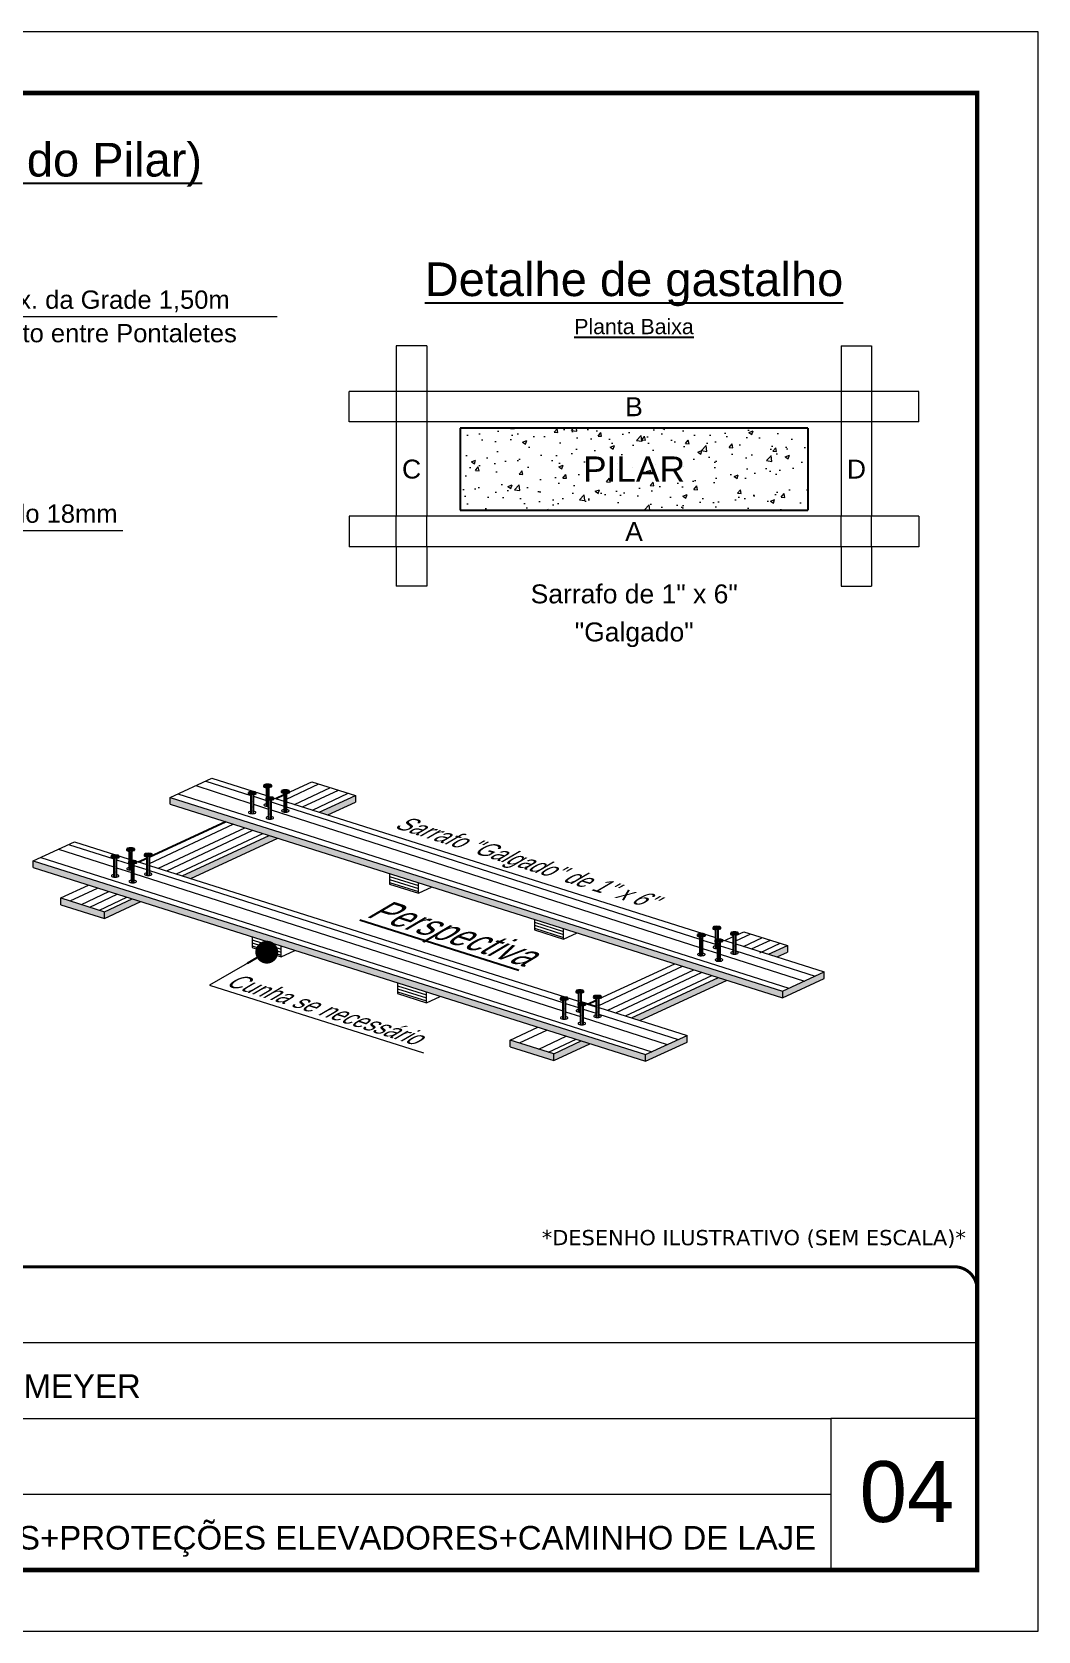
# Model space of a CAD drawing. Extents: x 2451 to 8691, y 515 to 3859.
# Drawn here: x 8031 to 8691, y 2809 to 3859 of the extents above; entities that cross this region are included whole.
import ezdxf
from ezdxf.enums import TextEntityAlignment as Align

# ---------------------------------------------------------------- set-up
doc = ezdxf.new("R2010")
doc.units = 0
doc.linetypes.add('CONTINUO', pattern=[0])
doc.linetypes.add('DASHED', pattern=[0.75, 0.5, -0.25])
for name, color, linetype, lineweight in [('CARIMBO', 255, 'Continuous', 9), ('CONCRETO', 251, 'Continuous', 25), ('Folhas', 255, 'Continuous', 9), ('Hachura', 251, 'Continuous', 9), ('Madeira', 126, 'Continuous', 18), ('SARRAFO DE PRESSAO', 251, 'DASHED', 9)]:
    doc.layers.add(name, color=color, linetype=linetype, lineweight=lineweight)
doc.layers.add('Demarcação 2', color=7, linetype='Continuous', lineweight=9, true_color=0xe0e0e0)
doc.styles.add('ARIAL', font='arial.ttf')
doc.styles.get("Standard").update_dxf_attribs({"font": 'arial.ttf'})
doc.styles.add('stylellllll', font='verdana.ttf', dxfattribs={"height": 2})
doc.dimstyles.new('3x', dxfattribs={"dimtxt": 10, "dimasz": 5, "dimexe": 7, "dimexo": 5, "dimgap": 4, "dimtad": 1, "dimdec": 4, "dimlfac": 0.333333, "dimdsep": 46, "dimtxsty": 'Standard', "dimblk": 'DOT', "dimcen": 0.09, "dimclrd": 1, "dimclre": 1, "dimclrt": 2, "dimadec": 0, "dimazin": 2, "dimtfac": 1, "dimtdec": 4, "dimtmove": 0, "dimatfit": 3, "dimldrblk": 'DOT', "dimfxl": 1, "dimtolj": 1, "dimtzin": 0, "dimlwd": 9, "dimlwe": 9, "dimarcsym": 0})

# ---------------------------------------------------------------- blocks, each defined once
blk = doc.blocks.new('_Dot')
at = {"color": 0, "linetype": 'ByBlock', "lineweight": -2}
blk.add_line((-0.5, 0), (-1, 0), dxfattribs=at)
at = {"color": 0, "linetype": 'ByBlock', "const_width": 0.5}
blk.add_lwpolyline([(-0.25, 0, 1), (0.25, 0, 1)], format="xyb", close=True, dxfattribs=at)
blk = doc.blocks.new('9999999999')
at = {"color": 30, "linetype": 'CONTINUO'}
for p, q in [((98564.6, 34379.6), (99584, 34379.6)), ((98564.6, 34329.8), (99488, 34329.8)), ((99584, 34329.8), (99488, 34329.8)), ((99488, 34329.8), (99488, 34230.2)), ((98564.6, 34280), (99488, 34280))]:
    blk.add_line(p, q, dxfattribs=at)
at = {"color": 30, "linetype": 'CONTINUO', "const_width": 2}
blk.add_lwpolyline([(99584, 34230.2), (99584, 34414.4, 0.414214), (99569, 34429.4), (98229, 34429.4, 0.414214), (98214, 34414.4), (98214, 34245.2, 0.414214), (98229, 34230.2), (99584, 34230.2)], format="xyb", dxfattribs=at)
at = {"layer": 'Folhas'}
blk.add_lwpolyline([(98139, 34190.2), (99624, 34190.2), (99624, 35240.2), (98139, 35240.2)], close=True, dxfattribs=at)
at = {"layer": 'Folhas', "color": 30, "const_width": 3}
blk.add_lwpolyline([(98214, 34230.2), (99584, 34230.2), (99584, 35200.2), (98214, 35200.2)], close=True, dxfattribs=at)
at = {"color": 7, "linetype": 'Continuous', "ltscale": 5, "style": 'ARIAL'}
for s, p in [('VALDIR NIEMEYER', (98837.7, 34343.3)), ('CAPACETES+PROTEÇÕES ELEVADORES+CAMINHO DE LAJE', (98837.7, 34243.7))]:
    blk.add_text(s, height=15.483, dxfattribs=at).set_placement(p)

msp = doc.modelspace()

# ---------------------------------------------------------------- hatches: boundary and pattern name
at = {"layer": 'Demarcação 2'}
h = msp.add_hatch(color=256, dxfattribs=at)
h.paths.add_polyline_path([(8049.91, 3290.68), (8049.91, 3286.28), (8078.51, 3277.23), (8078.51, 3281.63)])
h.paths.add_polyline_path([(8102.3, 3288.26), (8096.66, 3290.04), (8078.51, 3281.63), (8078.51, 3277.23)])
h.paths.add_polyline_path([(8192.31, 3329.96), (8186.66, 3331.75), (8129.52, 3305.27), (8135.16, 3303.48)])
h.paths.add_polyline_path([(8243.32, 3358), (8219.53, 3346.98), (8225.17, 3345.19), (8243.32, 3353.6)])
h = msp.add_hatch(color=256, dxfattribs=at)
h.paths.add_polyline_path([(8121.67, 3356.7), (8121.67, 3352.3), (8523.78, 3225.14), (8523.78, 3229.54)])
h.paths.add_polyline_path([(8551, 3237.75), (8551, 3242.15), (8523.78, 3229.54), (8523.78, 3225.14)])
h = msp.add_hatch(color=256, dxfattribs=at)
h.paths.add_polyline_path([(8031.67, 3314.99), (8031.67, 3310.59), (8433.78, 3183.43), (8433.78, 3187.83)])
h.paths.add_polyline_path([(8461, 3196.05), (8461, 3200.45), (8433.78, 3187.83), (8433.78, 3183.43)])
h = msp.add_hatch(color=256, dxfattribs=at)
h.paths.add_polyline_path([(8487.23, 3236.7), (8481.59, 3238.48), (8424.44, 3212.01), (8430.09, 3210.22)])
h.paths.add_polyline_path([(8526.95, 3259.51), (8514.45, 3253.71), (8520.09, 3251.93), (8526.95, 3255.11)])
h.paths.add_polyline_path([(8397.22, 3194.99), (8391.58, 3196.78), (8373.43, 3188.37), (8373.43, 3183.97)])
h.paths.add_polyline_path([(8344.83, 3197.41), (8344.83, 3193.01), (8373.43, 3183.97), (8373.43, 3188.37)])
at = {"layer": 'Hachura'}
h = msp.add_hatch(dxfattribs=at)
h.set_pattern_fill('AR-CONC', color=256, scale=4, style=0)
h.set_pattern_definition([(50, (8596.365, 7898.955), (28.69041, -2.51009), [3, -33]), (355, (8596.365, 7898.955), (-5.55005, 30.08769), [2.4, -26.4]), (100.4514, (8598.756, 7898.746), (23.14038, 27.57758), [2.5496, -28.04568]), (46.1842, (8596.365, 7906.955), (42.68964, -6.62076), [4.5, -49.5]), (96.6356, (8599.922, 7906.403), (37.3865, 38.9647), [3.8244, -42.0685]), (351.1842, (8596.365, 7906.955), (37.3865, 38.96474), [3.6, -39.6]), (21, (8600.365, 7904.955), (23.87628, -16.10476), [3, -33]), (326, (8600.365, 7904.955), (9.73261, 29.006), [2.4, -26.4]), (71.4514, (8602.355, 7903.613), (33.6089, 12.90122), [2.5496, -28.04568]), (37.5, (8596.365, 7898.955), (0.486394, 13.315754), [0, -26.08, 0, -26.8, 0, -26.5]), (7.5, (8596.365, 7898.955), (10.52278, 15.77647), [0, -15.28, 0, -25.48, 0, -10.1]), (327.5, (8587.445, 7898.955), (21.352897, -0.902195), [0, -10, 0, -31.2, 0, -41.4]), (317.5, (8583.445, 7898.955), (23.32745, 4.0042), [0, -13, 0, -20.72, 0, -29.4])])
h.paths.add_polyline_path([(8312.11, 3599.26), (8312.11, 3545.35), (8540.21, 3545.35), (8540.21, 3599.26)])
h.paths.add_polyline_path([(8388.53, 3559.86), (8463.8, 3559.86), (8463.8, 3584.74), (8388.53, 3584.74)], flags=24)
h = msp.add_hatch(dxfattribs=at)
h.set_pattern_fill('ANSI31', color=256, scale=15, angle=117.5, style=0)
h.set_pattern_definition([(162.5, (1620.3213, 10254.1314), (-0.56382337, -1.7882193), [])])
h.paths.add_polyline_path([(8284.59, 3300.78), (8265.52, 3306.81), (8265.52, 3299.81), (8284.59, 3293.78)])
h = msp.add_hatch(dxfattribs=at)
h.set_pattern_fill('ANSI31', color=256, scale=15, angle=117.5, style=0)
h.set_pattern_definition([(162.5, (1715.6675, 10223.9803), (-0.56382337, -1.7882193), [])])
h.paths.add_polyline_path([(8379.94, 3270.63), (8360.87, 3276.66), (8360.87, 3269.66), (8379.94, 3263.63)])
h = msp.add_hatch(dxfattribs=at)
h.set_pattern_fill('ANSI31', color=256, scale=15, angle=117.5, style=0)
h.set_pattern_definition([(162.5, (1530.3147, 10212.4246), (-0.56382337, -1.7882193), [])])
h.paths.add_polyline_path([(8194.58, 3252.07), (8194.58, 3259.07), (8175.51, 3265.1), (8175.51, 3258.1)])
h = msp.add_hatch(dxfattribs=at)
h.set_pattern_fill('ANSI31', color=256, scale=15, angle=117.5, style=0)
h.set_pattern_definition([(162.5, (1625.661, 10182.2734), (-0.56382337, -1.7882193), [])])
h.paths.add_polyline_path([(8289.93, 3228.92), (8270.86, 3234.95), (8270.86, 3227.95), (8289.93, 3221.92)])

# ---------------------------------------------------------------- linework, layer by layer
for p, q in [((8173.2, 3360.01), (8176.55, 3359.11)), ((8173.72, 3360.22), (8177.28, 3359.27)), ((8174.61, 3360.38), (8177.78, 3359.53)), ((8183.17, 3364.46), (8183.17, 3363.89)), ((8183.2, 3364.46), (8185.79, 3363.77)), ((8183.29, 3363.77), (8184.78, 3363.23)), ((8183.41, 3364.74), (8186.76, 3363.84)), ((8183.93, 3364.96), (8187.49, 3364)), ((8184.78, 3363.23), (8184.78, 3356.34)), ((8184.82, 3365.11), (8188, 3364.26)), ((8185.02, 3356.47), (8185.02, 3362.68)), ((8187.98, 3363.77), (8186.49, 3363.23)), ((8186.49, 3356.74), (8186.49, 3363.23)), ((8188.1, 3363.89), (8188.1, 3364.46)), ((8194.76, 3360.8), (8194.76, 3360.23)), ((8194.79, 3360.8), (8197.37, 3360.11)), ((8194.87, 3360.11), (8196.36, 3359.57)), ((8195, 3361.08), (8198.35, 3360.18)), ((8195.52, 3361.29), (8199.07, 3360.34)), ((8196.4, 3361.45), (8199.58, 3360.6)), ((8198.07, 3359.33), (8200, 3360.22)), ((8199.56, 3360.11), (8198.07, 3359.57)), ((8199.68, 3360.23), (8199.68, 3360.8)), ((8172.96, 3359.73), (8172.96, 3359.16)), ((8172.99, 3359.73), (8175.58, 3359.04)), ((8173.08, 3359.04), (8174.57, 3358.5)), ((8174.57, 3358.5), (8174.57, 3346.06)), ((8174.81, 3346.04), (8174.81, 3357.95)), ((8177.77, 3359.04), (8176.28, 3358.5)), ((8176.28, 3346.06), (8176.28, 3358.5)), ((8177.89, 3359.16), (8177.89, 3359.73)), ((8184.54, 3356.07), (8184.54, 3355.49)), ((8184.58, 3356.07), (8187.16, 3355.37)), ((8184.66, 3355.38), (8186.15, 3354.83)), ((8184.78, 3356.35), (8188.14, 3355.45)), ((8184.78, 3355.33), (8184.78, 3350.8)), ((8185.02, 3350.77), (8185.02, 3355.24)), ((8185.31, 3356.56), (8188.86, 3355.61)), ((8186.15, 3354.83), (8186.15, 3342.4)), ((8186.19, 3356.72), (8189.37, 3355.87)), ((8186.4, 3342.37), (8186.4, 3354.29)), ((8189.35, 3355.38), (8187.86, 3354.83)), ((8187.86, 3342.4), (8187.86, 3354.83)), ((8189.47, 3355.49), (8189.47, 3356.07)), ((8190.92, 3356.02), (8196.36, 3358.54)), ((8196.36, 3359.57), (8196.36, 3347.13)), ((8196.61, 3347.1), (8196.61, 3359.02)), ((8198.07, 3347.13), (8198.07, 3359.57)), ((8108.07, 3317.63), (8158.06, 3340.79)), ((8082.95, 3318.02), (8082.95, 3317.45)), ((8082.99, 3318.02), (8085.57, 3317.33)), ((8083.19, 3318.3), (8086.54, 3317.4)), ((8083.72, 3318.52), (8087.27, 3317.56)), ((8084.6, 3318.68), (8087.78, 3317.82)), ((8087.88, 3317.45), (8087.88, 3318.02)), ((8093.16, 3322.75), (8093.16, 3322.18)), ((8093.2, 3322.75), (8095.78, 3322.06)), ((8093.28, 3322.07), (8094.77, 3321.52)), ((8093.4, 3323.03), (8096.76, 3322.14)), ((8093.93, 3323.25), (8097.48, 3322.3)), ((8094.77, 3321.52), (8094.77, 3314.64)), ((8094.81, 3323.41), (8097.99, 3322.56)), ((8095.02, 3314.76), (8095.02, 3320.97)), ((8097.97, 3322.07), (8096.48, 3321.52)), ((8096.48, 3315.04), (8096.48, 3321.52)), ((8098.09, 3322.18), (8098.09, 3322.75)), ((8104.75, 3319.09), (8104.75, 3318.52)), ((8104.78, 3319.09), (8107.37, 3318.4)), ((8104.87, 3318.4), (8106.36, 3317.86)), ((8104.99, 3319.37), (8108.34, 3318.47)), ((8105.51, 3319.59), (8109.07, 3318.63)), ((8106.4, 3319.74), (8109.57, 3318.89)), ((8109.56, 3318.4), (8108.07, 3317.86)), ((8109.68, 3318.52), (8109.68, 3319.09)), ((8083.07, 3317.33), (8084.56, 3316.79)), ((8084.56, 3316.79), (8084.56, 3304.36)), ((8084.81, 3304.33), (8084.81, 3316.24)), ((8087.76, 3317.33), (8086.27, 3316.79)), ((8086.27, 3304.35), (8086.27, 3316.79)), ((8094.54, 3314.36), (8094.54, 3313.79)), ((8094.57, 3314.36), (8097.16, 3313.67)), ((8094.65, 3313.67), (8096.14, 3313.13)), ((8094.77, 3313.63), (8094.77, 3309.09)), ((8094.78, 3314.64), (8098.13, 3313.74)), ((8095.02, 3309.06), (8095.02, 3313.54)), ((8095.3, 3314.85), (8098.85, 3313.9)), ((8096.14, 3313.13), (8096.14, 3300.69)), ((8096.19, 3315.01), (8099.36, 3314.16)), ((8096.39, 3300.67), (8096.39, 3312.58)), ((8099.35, 3313.67), (8097.86, 3313.13)), ((8097.86, 3300.69), (8097.86, 3313.13)), ((8099.46, 3313.79), (8099.46, 3314.36)), ((8100.92, 3314.31), (8106.36, 3316.83)), ((8106.36, 3317.86), (8106.36, 3305.43)), ((8106.6, 3305.4), (8106.6, 3317.31)), ((8108.07, 3305.42), (8108.07, 3317.86)), ((8467.88, 3266.47), (8467.88, 3265.89)), ((8467.91, 3266.47), (8470.5, 3265.77)), ((8468, 3265.78), (8469.49, 3265.23)), ((8468.12, 3266.75), (8471.47, 3265.85)), ((8468.64, 3266.96), (8472.2, 3266.01)), ((8469.53, 3267.12), (8472.71, 3266.27)), ((8472.69, 3265.78), (8471.2, 3265.23)), ((8472.81, 3265.89), (8472.81, 3266.47)), ((8478.09, 3271.2), (8478.09, 3270.63)), ((8478.13, 3271.2), (8480.71, 3270.51)), ((8478.21, 3270.51), (8479.7, 3269.97)), ((8478.33, 3271.48), (8481.69, 3270.58)), ((8478.86, 3271.69), (8482.41, 3270.74)), ((8479.7, 3269.97), (8479.7, 3263.08)), ((8479.74, 3271.85), (8482.92, 3271)), ((8479.95, 3263.2), (8479.95, 3269.42)), ((8482.9, 3270.51), (8481.41, 3269.97)), ((8481.41, 3263.48), (8481.41, 3269.97)), ((8483.02, 3270.63), (8483.02, 3271.2)), ((8489.68, 3267.54), (8489.68, 3266.96)), ((8489.71, 3267.54), (8492.3, 3266.84)), ((8489.8, 3266.85), (8491.29, 3266.3)), ((8489.92, 3267.82), (8493.27, 3266.92)), ((8490.44, 3268.03), (8494, 3267.08)), ((8491.29, 3266.3), (8491.29, 3253.87)), ((8491.33, 3268.19), (8494.5, 3267.34)), ((8491.53, 3253.84), (8491.53, 3265.75)), ((8494.49, 3266.85), (8493, 3266.3)), ((8493, 3253.87), (8493, 3266.3)), ((8494.6, 3266.96), (8494.6, 3267.54)), ((8469.49, 3265.23), (8469.49, 3252.8)), ((8469.73, 3252.77), (8469.73, 3264.69)), ((8471.2, 3252.8), (8471.2, 3265.23)), ((8479.47, 3262.8), (8479.47, 3262.23)), ((8479.5, 3262.8), (8482.08, 3262.11)), ((8479.58, 3262.11), (8481.07, 3261.57)), ((8479.7, 3262.07), (8479.7, 3257.53)), ((8479.71, 3263.08), (8483.06, 3262.19)), ((8479.95, 3257.51), (8479.95, 3261.98)), ((8480.23, 3263.3), (8483.78, 3262.35)), ((8481.07, 3261.57), (8481.07, 3249.14)), ((8481.12, 3263.46), (8484.29, 3262.61)), ((8481.32, 3249.11), (8481.32, 3261.02)), ((8484.28, 3262.11), (8482.79, 3261.57)), ((8482.79, 3249.13), (8482.79, 3261.57)), ((8484.39, 3262.23), (8484.39, 3262.8)), ((8377.87, 3224.76), (8377.87, 3224.19)), ((8377.91, 3224.76), (8380.49, 3224.07)), ((8377.99, 3224.07), (8379.48, 3223.53)), ((8378.12, 3225.04), (8381.47, 3224.14)), ((8378.64, 3225.25), (8382.19, 3224.3)), ((8379.48, 3223.53), (8379.48, 3211.09)), ((8379.52, 3225.41), (8382.7, 3224.56)), ((8382.68, 3224.07), (8381.19, 3223.53)), ((8381.19, 3211.09), (8381.19, 3223.53)), ((8382.8, 3224.19), (8382.8, 3224.76)), ((8388.09, 3229.49), (8388.09, 3228.92)), ((8388.12, 3229.49), (8390.7, 3228.8)), ((8388.2, 3228.8), (8389.69, 3228.26)), ((8388.33, 3229.77), (8391.68, 3228.87)), ((8388.85, 3229.99), (8392.4, 3229.03)), ((8389.69, 3228.26), (8389.69, 3221.37)), ((8389.74, 3230.14), (8392.91, 3229.29)), ((8389.94, 3221.5), (8389.94, 3227.71)), ((8392.9, 3228.8), (8391.41, 3228.26)), ((8391.41, 3221.77), (8391.41, 3228.26)), ((8393.01, 3228.92), (8393.01, 3229.49)), ((8395.84, 3221.05), (8401.28, 3223.57)), ((8395.84, 3221.05), (8401.28, 3223.57)), ((8399.67, 3225.83), (8399.67, 3225.26)), ((8399.7, 3225.83), (8402.29, 3225.14)), ((8399.79, 3225.14), (8401.28, 3224.6)), ((8399.91, 3226.11), (8403.26, 3225.21)), ((8400.43, 3226.32), (8403.99, 3225.37)), ((8401.28, 3224.6), (8401.28, 3212.16)), ((8401.32, 3226.48), (8404.5, 3225.63)), ((8401.52, 3212.13), (8401.52, 3224.05)), ((8404.48, 3225.14), (8402.99, 3224.6)), ((8402.99, 3212.16), (8402.99, 3224.6)), ((8404.6, 3225.26), (8404.6, 3225.83)), ((8379.73, 3211.07), (8379.73, 3222.98)), ((8389.46, 3221.1), (8389.46, 3220.52)), ((8389.49, 3221.1), (8392.08, 3220.4)), ((8389.58, 3220.41), (8391.07, 3219.86)), ((8389.69, 3220.36), (8389.69, 3215.83)), ((8389.7, 3221.38), (8393.05, 3220.48)), ((8389.94, 3215.8), (8389.94, 3220.27)), ((8390.22, 3221.59), (8393.78, 3220.64)), ((8391.07, 3219.86), (8391.07, 3207.43)), ((8391.11, 3221.75), (8394.28, 3220.9)), ((8391.31, 3207.4), (8391.31, 3219.32)), ((8391.41, 3222.45), (8401.28, 3219.33)), ((8394.27, 3220.41), (8392.78, 3219.86)), ((8392.78, 3207.43), (8392.78, 3219.86)), ((8394.39, 3220.52), (8394.39, 3221.1))]:
    msp.add_line(p, q)
at = {"const_width": 0.117}
for points in [[(8176.07, 3353.91, -0.1838798), (8174.83, 3353.91, -0.1838798)], [(8176.07, 3352.97, -0.1838798), (8174.83, 3352.97, -0.1838798)], [(8176.07, 3352.03, -0.1838798), (8174.83, 3352.03, -0.1838798)], [(8176.07, 3351.1, -0.1838798), (8174.83, 3351.1, -0.1838798)], [(8176.07, 3350.16, -0.1838798), (8174.83, 3350.16, -0.1838798)], [(8186.28, 3358.64, -0.1838798), (8185.04, 3358.64, -0.1838798)], [(8186.28, 3357.7, -0.1838798), (8185.04, 3357.7, -0.1838798)], [(8185.71, 3356.65, -0.0982359), (8185.04, 3356.77)], [(8186.13, 3354.84, -0.1605238), (8185.04, 3354.89)], [(8186.15, 3353.91, -0.1633298), (8185.04, 3353.95)], [(8186.15, 3352.97, -0.1633298), (8185.04, 3353.02)], [(8186.15, 3352.03, -0.1633298), (8185.04, 3352.08)], [(8186.28, 3356.77, -0.0257332), (8186.11, 3356.71, -0.0257332)], [(8187.66, 3350.25, -0.1838798), (8186.41, 3350.25, -0.1838798)], [(8197.87, 3354.98, -0.1838798), (8196.63, 3354.98, -0.1838798)], [(8197.87, 3354.04, -0.1838798), (8196.63, 3354.04, -0.1838798)], [(8197.87, 3353.1, -0.1838798), (8196.63, 3353.1, -0.1838798)], [(8197.87, 3352.16, -0.1838798), (8196.63, 3352.16, -0.1838798)], [(8197.87, 3351.23, -0.1838798), (8196.63, 3351.23, -0.1838798)], [(8197.87, 3350.29, -0.1838798), (8196.63, 3350.29, -0.1838798)], [(8176.07, 3349.22, -0.1838798), (8174.83, 3349.22, -0.1838798)], [(8176.07, 3348.28, -0.1838798), (8174.83, 3348.28, -0.1838798)], [(8176.07, 3347.35, -0.1838798), (8174.83, 3347.35, -0.1838798)], [(8187.66, 3349.31, -0.1838798), (8186.41, 3349.31, -0.1838798)], [(8187.66, 3348.37, -0.1838798), (8186.41, 3348.37, -0.1838798)], [(8187.66, 3347.43, -0.1838798), (8186.41, 3347.43, -0.1838798)], [(8187.66, 3346.5, -0.1838798), (8186.41, 3346.5, -0.1838798)], [(8187.66, 3345.56, -0.1838798), (8186.41, 3345.56, -0.1838798)], [(8187.66, 3344.62, -0.1838798), (8186.41, 3344.62, -0.1838798)], [(8187.66, 3343.68, -0.1838798), (8186.41, 3343.68, -0.1838798)], [(8197.87, 3349.35, -0.1838798), (8196.63, 3349.35, -0.1838798)], [(8197.87, 3348.41, -0.1838798), (8196.63, 3348.41, -0.1838798)], [(8086.06, 3312.2, -0.1838798), (8084.82, 3312.2, -0.1838798)], [(8086.06, 3311.26, -0.1838798), (8084.82, 3311.26, -0.1838798)], [(8086.06, 3310.33, -0.1838798), (8084.82, 3310.33, -0.1838798)], [(8086.06, 3309.39, -0.1838798), (8084.82, 3309.39, -0.1838798)], [(8086.06, 3308.45, -0.1838798), (8084.82, 3308.45, -0.1838798)], [(8086.06, 3307.51, -0.1838798), (8084.82, 3307.51, -0.1838798)], [(8096.28, 3316.93, -0.1838798), (8095.03, 3316.93, -0.1838798)], [(8096.28, 3316, -0.1838798), (8095.03, 3316, -0.1838798)], [(8095.7, 3314.95, -0.0982359), (8095.03, 3315.06)], [(8096.13, 3313.13, -0.1605238), (8095.03, 3313.18)], [(8096.14, 3312.2, -0.1633298), (8095.03, 3312.25)], [(8096.14, 3311.26, -0.1633298), (8095.03, 3311.31)], [(8096.14, 3310.33, -0.1633298), (8095.03, 3310.37)], [(8096.28, 3315.06, -0.0257332), (8096.11, 3315, -0.0257332)], [(8097.65, 3308.54, -0.1838798), (8096.41, 3308.54, -0.1838798)], [(8097.65, 3307.6, -0.1838798), (8096.41, 3307.6, -0.1838798)], [(8107.86, 3313.27, -0.1838798), (8106.62, 3313.27, -0.1838798)], [(8107.86, 3312.33, -0.1838798), (8106.62, 3312.33, -0.1838798)], [(8107.86, 3311.4, -0.1838798), (8106.62, 3311.4, -0.1838798)], [(8107.86, 3310.46, -0.1838798), (8106.62, 3310.46, -0.1838798)], [(8107.86, 3309.52, -0.1838798), (8106.62, 3309.52, -0.1838798)], [(8107.86, 3308.58, -0.1838798), (8106.62, 3308.58, -0.1838798)], [(8107.86, 3307.65, -0.1838798), (8106.62, 3307.65, -0.1838798)], [(8086.06, 3306.58, -0.1838798), (8084.82, 3306.58, -0.1838798)], [(8086.06, 3305.64, -0.1838798), (8084.82, 3305.64, -0.1838798)], [(8097.65, 3306.66, -0.1838798), (8096.41, 3306.66, -0.1838798)], [(8097.65, 3305.73, -0.1838798), (8096.41, 3305.73, -0.1838798)], [(8097.65, 3304.79, -0.1838798), (8096.41, 3304.79, -0.1838798)], [(8097.65, 3303.85, -0.1838798), (8096.41, 3303.85, -0.1838798)], [(8097.65, 3302.91, -0.1838798), (8096.41, 3302.91, -0.1838798)], [(8097.65, 3301.98, -0.1838798), (8096.41, 3301.98, -0.1838798)], [(8107.86, 3306.71, -0.1838798), (8106.62, 3306.71, -0.1838798)], [(8470.99, 3260.65, -0.1838798), (8469.75, 3260.65, -0.1838798)], [(8470.99, 3259.71, -0.1838798), (8469.75, 3259.71, -0.1838798)], [(8470.99, 3258.77, -0.1838798), (8469.75, 3258.77, -0.1838798)], [(8470.99, 3257.83, -0.1838798), (8469.75, 3257.83, -0.1838798)], [(8470.99, 3256.9, -0.1838798), (8469.75, 3256.9, -0.1838798)], [(8470.99, 3255.96, -0.1838798), (8469.75, 3255.96, -0.1838798)], [(8470.99, 3255.02, -0.1838798), (8469.75, 3255.02, -0.1838798)], [(8481.21, 3265.38, -0.1838798), (8479.96, 3265.38, -0.1838798)], [(8481.21, 3264.44, -0.1838798), (8479.96, 3264.44, -0.1838798)], [(8480.63, 3263.39, -0.0982359), (8479.96, 3263.5)], [(8481.06, 3261.58, -0.1605238), (8479.96, 3261.63)], [(8481.07, 3260.65, -0.1633298), (8479.96, 3260.69)], [(8481.07, 3259.71, -0.1633298), (8479.96, 3259.75)], [(8481.07, 3258.77, -0.1633298), (8479.96, 3258.82)], [(8481.21, 3263.5, -0.0257332), (8481.03, 3263.45, -0.0257332)], [(8482.58, 3256.98, -0.1838798), (8481.34, 3256.98, -0.1838798)], [(8482.58, 3256.05, -0.1838798), (8481.34, 3256.05, -0.1838798)], [(8482.58, 3255.11, -0.1838798), (8481.34, 3255.11, -0.1838798)], [(8492.79, 3261.71, -0.1838798), (8491.55, 3261.71, -0.1838798)], [(8492.79, 3260.78, -0.1838798), (8491.55, 3260.78, -0.1838798)], [(8492.79, 3259.84, -0.1838798), (8491.55, 3259.84, -0.1838798)], [(8492.79, 3258.9, -0.1838798), (8491.55, 3258.9, -0.1838798)], [(8492.79, 3257.96, -0.1838798), (8491.55, 3257.96, -0.1838798)], [(8492.79, 3257.03, -0.1838798), (8491.55, 3257.03, -0.1838798)], [(8492.79, 3256.09, -0.1838798), (8491.55, 3256.09, -0.1838798)], [(8492.79, 3255.15, -0.1838798), (8491.55, 3255.15, -0.1838798)], [(8470.99, 3254.08, -0.1838798), (8469.75, 3254.08, -0.1838798)], [(8482.58, 3254.17, -0.1838798), (8481.34, 3254.17, -0.1838798)], [(8482.58, 3253.23, -0.1838798), (8481.34, 3253.23, -0.1838798)], [(8482.58, 3252.3, -0.1838798), (8481.34, 3252.3, -0.1838798)], [(8482.58, 3251.36, -0.1838798), (8481.34, 3251.36, -0.1838798)], [(8482.58, 3250.42, -0.1838798), (8481.34, 3250.42, -0.1838798)], [(8391.2, 3223.67, -0.1838798), (8389.96, 3223.67, -0.1838798)], [(8380.99, 3218.94, -0.1838798), (8379.74, 3218.94, -0.1838798)], [(8380.99, 3218, -0.1838798), (8379.74, 3218, -0.1838798)], [(8380.99, 3217.06, -0.1838798), (8379.74, 3217.06, -0.1838798)], [(8380.99, 3216.13, -0.1838798), (8379.74, 3216.13, -0.1838798)], [(8380.99, 3215.19, -0.1838798), (8379.74, 3215.19, -0.1838798)], [(8380.99, 3214.25, -0.1838798), (8379.74, 3214.25, -0.1838798)], [(8380.99, 3213.31, -0.1838798), (8379.74, 3213.31, -0.1838798)], [(8391.2, 3222.73, -0.1838798), (8389.96, 3222.73, -0.1838798)], [(8390.63, 3221.68, -0.0982359), (8389.96, 3221.8)], [(8391.05, 3219.87, -0.1605238), (8389.96, 3219.92)], [(8391.07, 3218.94, -0.1633298), (8389.96, 3218.98)], [(8391.07, 3218, -0.1633298), (8389.96, 3218.05)], [(8391.07, 3217.06, -0.1633298), (8389.96, 3217.11)], [(8391.2, 3221.8, -0.0257332), (8391.03, 3221.74, -0.0257332)], [(8392.57, 3215.28, -0.1838798), (8391.33, 3215.28, -0.1838798)], [(8392.57, 3214.34, -0.1838798), (8391.33, 3214.34, -0.1838798)], [(8392.57, 3213.4, -0.1838798), (8391.33, 3213.4, -0.1838798)], [(8402.78, 3220.01, -0.1838798), (8401.54, 3220.01, -0.1838798)], [(8402.78, 3219.07, -0.1838798), (8401.54, 3219.07, -0.1838798)], [(8402.78, 3218.13, -0.1838798), (8401.54, 3218.13, -0.1838798)], [(8402.78, 3217.2, -0.1838798), (8401.54, 3217.2, -0.1838798)], [(8402.78, 3216.26, -0.1838798), (8401.54, 3216.26, -0.1838798)], [(8402.78, 3215.32, -0.1838798), (8401.54, 3215.32, -0.1838798)], [(8402.78, 3214.38, -0.1838798), (8401.54, 3214.38, -0.1838798)], [(8402.78, 3213.45, -0.1838798), (8401.54, 3213.45, -0.1838798)], [(8380.99, 3212.38, -0.1838798), (8379.74, 3212.38, -0.1838798)], [(8392.57, 3212.46, -0.1838798), (8391.33, 3212.46, -0.1838798)], [(8392.57, 3211.53, -0.1838798), (8391.33, 3211.53, -0.1838798)], [(8392.57, 3210.59, -0.1838798), (8391.33, 3210.59, -0.1838798)], [(8392.57, 3209.65, -0.1838798), (8391.33, 3209.65, -0.1838798)], [(8392.57, 3208.71, -0.1838798), (8391.33, 3208.71, -0.1838798)]]:
    msp.add_lwpolyline(points, format="xyb", dxfattribs=at)
for centre, start, end in [((8183.29, 3363.89), 180, 270), ((8187.98, 3363.89), 270, 0), ((8194.87, 3360.23), 180, 270), ((8199.56, 3360.23), 270, 0), ((8173.08, 3359.16), 180, 270), ((8177.77, 3359.16), 270, 0), ((8184.66, 3355.49), 180, 270), ((8189.35, 3355.49), 270, 0), ((8093.28, 3322.18), 180, 270), ((8097.97, 3322.18), 270, 0), ((8104.87, 3318.52), 180, 270), ((8109.56, 3318.52), 270, 0), ((8083.07, 3317.45), 180, 270), ((8087.76, 3317.45), 270, 0), ((8094.65, 3313.79), 180, 270), ((8099.35, 3313.79), 270, 0), ((8468, 3265.89), 180, 270), ((8472.69, 3265.89), 270, 0), ((8478.21, 3270.63), 180, 270), ((8482.9, 3270.63), 270, 0), ((8489.8, 3266.96), 180, 270), ((8494.49, 3266.96), 270, 0), ((8479.58, 3262.23), 180, 270), ((8484.28, 3262.23), 270, 0), ((8377.99, 3224.19), 180, 270), ((8382.68, 3224.19), 270, 0), ((8388.2, 3228.92), 180, 270), ((8392.9, 3228.92), 270, 0), ((8399.79, 3225.26), 180, 270), ((8404.48, 3225.26), 270, 0), ((8389.58, 3220.52), 180, 270), ((8394.27, 3220.52), 270, 0)]:
    msp.add_arc(centre, 0.117, start, end)
at = {"extrusion": (0, 0, -1)}
for centre in [(8175.44, 3359.73), (8185.65, 3364.46), (8197.24, 3360.8), (8187.02, 3356.07), (8085.43, 3318.02), (8095.64, 3322.75), (8107.23, 3319.09), (8097.02, 3314.36), (8470.36, 3266.47), (8480.57, 3271.2), (8492.16, 3267.54), (8481.95, 3262.8), (8380.35, 3224.76), (8390.57, 3229.49), (8402.15, 3225.83), (8391.94, 3221.1)]:
    msp.add_ellipse(centre, major_axis=(2.45, 0), ratio=0.2835444, start_param=-1.5707963, end_param=4.712389, dxfattribs=at)
at = {"layer": 'CONCRETO'}
for p, q in [((8312.11, 3599.26), (8312.11, 3545.35)), ((8540.21, 3599.26), (8312.11, 3599.26)), ((8540.21, 3599.26), (8540.21, 3545.35)), ((8312.11, 3545.35), (8540.21, 3545.35))]:
    msp.add_line(p, q, dxfattribs=at)
at = {"layer": 'Hachura'}
for p, q in [((8270.11, 3623.26), (8270.11, 3603.26)), ((8290.11, 3623.26), (8290.11, 3603.26)), ((8562.21, 3623.26), (8562.21, 3603.26)), ((8582.21, 3623.26), (8582.21, 3603.26)), ((8270.11, 3521.35), (8270.11, 3541.35)), ((8290.11, 3521.35), (8290.11, 3541.35)), ((8562.21, 3521.35), (8562.21, 3541.35)), ((8582.21, 3521.35), (8582.21, 3541.35)), ((8138.37, 3364.43), (8174.57, 3352.82)), ((8144.94, 3367.48), (8174.57, 3358)), ((8198.07, 3355.62), (8219.27, 3365.6)), ((8203.24, 3352.12), (8226.81, 3363.22)), ((8208.59, 3350.43), (8232.15, 3361.53)), ((8126.75, 3359.05), (8527.85, 3231.43)), ((8176.28, 3357.45), (8184.78, 3354.73)), ((8176.28, 3352.27), (8186.15, 3349.1)), ((8187.86, 3353.74), (8196.36, 3351.02)), ((8195.71, 3354.51), (8196.36, 3354.81)), ((8198.07, 3350.48), (8469.49, 3263.61)), ((8215.01, 3348.4), (8238.57, 3359.5)), ((8108.07, 3313.31), (8163.06, 3339.21)), ((8187.86, 3348.55), (8469.49, 3258.16)), ((8113.99, 3310.18), (8170.59, 3336.83)), ((8119.34, 3308.49), (8175.93, 3335.14)), ((8125.74, 3306.46), (8182.35, 3333.11)), ((8048.35, 3322.72), (8084.56, 3311.11)), ((8054.92, 3325.77), (8084.56, 3316.29)), ((8036.75, 3317.35), (8437.84, 3189.72)), ((8086.27, 3315.74), (8094.77, 3313.02)), ((8086.27, 3310.56), (8096.14, 3307.39)), ((8097.86, 3312.04), (8106.36, 3309.32)), ((8108.07, 3308.77), (8379.48, 3221.98)), ((8055.95, 3288.76), (8073.92, 3297.23)), ((8097.86, 3306.84), (8379.48, 3216.49)), ((8063.47, 3286.39), (8081.44, 3294.85)), ((8068.82, 3284.7), (8086.79, 3293.16)), ((8075.21, 3282.67), (8093.19, 3291.14)), ((8493, 3262.44), (8502.9, 3267.11)), ((8471.2, 3263.06), (8479.7, 3260.34)), ((8471.2, 3257.61), (8481.07, 3254.44)), ((8482.79, 3259.35), (8491.29, 3256.63)), ((8490.52, 3261.28), (8491.29, 3261.64)), ((8493, 3256.08), (8545.09, 3239.41)), ((8498.06, 3258.9), (8510.44, 3264.73)), ((8503.4, 3257.21), (8515.79, 3263.04)), ((8508.81, 3254.7), (8522.21, 3261.01)), ((8402.99, 3220.05), (8457.98, 3245.95)), ((8482.79, 3253.89), (8538.06, 3236.16)), ((8408.91, 3216.92), (8465.51, 3243.57)), ((8414.26, 3215.23), (8470.85, 3241.88)), ((8420.66, 3213.2), (8477.27, 3239.85)), ((8381.19, 3221.42), (8389.69, 3218.7)), ((8381.19, 3215.93), (8391.07, 3212.75)), ((8392.78, 3217.71), (8401.28, 3215)), ((8402.99, 3214.45), (8455.19, 3197.76)), ((8350.88, 3195.5), (8368.85, 3203.97)), ((8392.78, 3212.2), (8448.05, 3194.45)), ((8363.74, 3191.43), (8381.71, 3199.9)), ((8370.13, 3189.41), (8388.11, 3197.87))]:
    msp.add_line(p, q, dxfattribs=at)
at = {"layer": 'Madeira', "ltscale": 5}
for p, q in [((8270.11, 3653.26), (8270.11, 3623.26)), ((8290.11, 3653.26), (8270.11, 3653.26)), ((8290.11, 3653.26), (8290.11, 3623.26)), ((8562.21, 3653.26), (8562.21, 3623.26)), ((8562.21, 3653.26), (8582.21, 3653.26)), ((8582.21, 3653.26), (8582.21, 3623.26)), ((8239.11, 3603.26), (8239.11, 3623.26)), ((8613.21, 3623.26), (8239.11, 3623.26)), ((8613.21, 3603.26), (8613.21, 3623.26)), ((8613.21, 3603.26), (8239.11, 3603.26)), ((8290.11, 3603.26), (8290.11, 3541.35)), ((8562.21, 3603.26), (8562.21, 3541.35)), ((8239.11, 3541.35), (8239.11, 3521.35)), ((8613.21, 3541.35), (8239.11, 3541.35)), ((8613.21, 3541.35), (8613.21, 3521.35)), ((8613.21, 3521.35), (8239.11, 3521.35)), ((8270.11, 3521.35), (8270.11, 3495.43)), ((8290.11, 3521.35), (8290.11, 3495.43)), ((8562.21, 3521.35), (8562.21, 3495.43)), ((8582.21, 3521.35), (8582.21, 3495.43)), ((8290.11, 3495.43), (8270.11, 3495.43)), ((8562.21, 3495.43), (8582.21, 3495.43)), ((8121.67, 3356.7), (8148.89, 3369.31)), ((8148.89, 3369.31), (8184.78, 3357.96)), ((8198.07, 3359.33), (8214.71, 3367.04)), ((8214.71, 3367.04), (8243.32, 3358)), ((8121.67, 3356.7), (8523.78, 3229.54)), ((8121.67, 3352.3), (8121.67, 3356.7)), ((8121.67, 3352.3), (8523.78, 3225.14)), ((8186.49, 3357.42), (8196.36, 3354.3)), ((8190.92, 3356.02), (8196.36, 3358.54)), ((8198.07, 3353.76), (8479.7, 3264.7)), ((8219.53, 3346.98), (8243.32, 3358)), ((8225.17, 3345.19), (8243.32, 3353.6)), ((8243.32, 3358), (8243.32, 3353.6)), ((8108.07, 3317.63), (8158.06, 3340.79)), ((8129.52, 3305.27), (8186.66, 3331.75)), ((8135.16, 3303.48), (8192.31, 3329.96)), ((8031.67, 3314.99), (8058.89, 3327.6)), ((8058.89, 3327.6), (8094.77, 3316.26)), ((8031.67, 3314.99), (8433.78, 3187.83)), ((8031.67, 3310.59), (8031.67, 3314.99)), ((8031.67, 3310.59), (8433.78, 3183.43)), ((8096.48, 3315.72), (8106.36, 3312.59)), ((8100.92, 3314.31), (8106.36, 3316.83)), ((8108.07, 3312.05), (8389.69, 3222.99)), ((8049.91, 3290.68), (8068.05, 3299.09)), ((8265.52, 3306.81), (8265.52, 3299.81)), ((8265.52, 3299.81), (8284.59, 3293.78)), ((8284.59, 3293.78), (8284.59, 3300.78)), ((8284.59, 3293.78), (8293.57, 3297.94)), ((8049.91, 3286.28), (8049.91, 3290.68)), ((8049.91, 3290.68), (8078.51, 3281.63)), ((8078.51, 3281.63), (8096.66, 3290.04)), ((8078.51, 3277.23), (8102.3, 3288.26)), ((8049.91, 3286.28), (8078.51, 3277.23)), ((8078.51, 3277.23), (8078.51, 3281.63)), ((8078.51, 3277.23), (8084.15, 3279.85)), ((8360.87, 3276.66), (8360.87, 3269.66)), ((8360.87, 3269.66), (8379.94, 3263.63)), ((8379.94, 3263.63), (8379.94, 3270.63)), ((8379.94, 3263.63), (8388.91, 3267.79)), ((8493, 3266.07), (8498.35, 3268.55)), ((8498.35, 3268.55), (8526.95, 3259.51)), ((8175.51, 3265.1), (8175.51, 3258.1)), ((8175.51, 3258.1), (8194.58, 3252.07)), ((8194.58, 3252.07), (8194.58, 3259.07)), ((8194.58, 3252.07), (8203.56, 3256.23)), ((8481.41, 3264.16), (8491.29, 3261.04)), ((8485.85, 3262.76), (8491.29, 3265.28)), ((8493, 3260.5), (8551, 3242.15)), ((8514.45, 3253.71), (8526.95, 3259.51)), ((8520.09, 3251.93), (8526.95, 3255.11)), ((8526.95, 3259.51), (8526.95, 3255.11)), ((8402.99, 3224.36), (8452.98, 3247.53)), ((8270.86, 3234.95), (8270.86, 3227.95)), ((8424.44, 3212.01), (8481.59, 3238.48)), ((8430.09, 3210.22), (8487.23, 3236.7)), ((8523.78, 3229.54), (8551, 3242.15)), ((8523.78, 3225.14), (8551, 3237.75)), ((8551, 3237.75), (8551, 3242.15)), ((8270.86, 3227.95), (8289.93, 3221.92)), ((8289.93, 3221.92), (8289.93, 3228.92)), ((8289.93, 3221.92), (8298.91, 3226.08)), ((8523.78, 3229.54), (8523.78, 3225.14)), ((8402.99, 3218.79), (8461, 3200.45)), ((8344.83, 3197.41), (8362.98, 3205.82)), ((8344.83, 3193.01), (8344.83, 3197.41)), ((8373.43, 3188.37), (8344.83, 3197.41)), ((8344.83, 3193.01), (8373.43, 3183.97)), ((8373.43, 3188.37), (8391.58, 3196.78)), ((8373.43, 3183.97), (8397.22, 3194.99)), ((8433.78, 3187.83), (8461, 3200.45)), ((8433.78, 3183.43), (8461, 3196.05)), ((8461, 3196.05), (8461, 3200.45)), ((8373.43, 3183.97), (8373.43, 3188.37)), ((8433.78, 3183.43), (8433.78, 3187.83))]:
    msp.add_line(p, q, dxfattribs=at)
at = {"layer": 'Madeira'}
for p, q in [((8270.11, 3603.26), (8270.11, 3541.35)), ((8582.21, 3603.26), (8582.21, 3541.35))]:
    msp.add_line(p, q, dxfattribs=at)
at = {"layer": 'Madeira', "ltscale": 5}
for centre, major_axis, start_param, end_param in [((8185.65, 3351.62), (2.48, 0), 1.93026, 4.9157095), ((8175.44, 3346.89), (2.48, 0), 1.93026, 7.5084591), ((8187.02, 3343.23), (2.48, 0), 1.93026, 7.5084591), ((8197.24, 3347.96), (2.48, 0), 1.93026, 7.5084591), ((8095.64, 3309.92), (2.48, 0), 1.93026, 4.9157095), ((8085.43, 3305.19), (-2.48, 0), -1.2113327, 4.3668665), ((8097.02, 3301.52), (2.48, 0), 1.93026, 7.5084591), ((8107.23, 3306.25), (-2.48, 0), -1.2113327, 4.3668665), ((8480.57, 3258.36), (2.48, 0), 1.93026, 4.9157095), ((8492.16, 3254.7), (-2.48, 0), -1.2113327, 4.3668665), ((8470.36, 3253.63), (-2.48, 0), -1.2113327, 4.3668665), ((8481.95, 3249.97), (2.48, 0), 1.93026, 7.5084591), ((8390.57, 3216.65), (2.48, 0), 1.93026, 4.9157095), ((8402.15, 3212.99), (2.48, 0), 1.93026, 7.5084591), ((8380.35, 3211.92), (2.48, 0), 1.93026, 7.5084591), ((8391.94, 3208.26), (2.48, 0), 1.93026, 7.5084591)]:
    msp.add_ellipse(centre, major_axis=major_axis, ratio=0.3568773, start_param=start_param, end_param=end_param, dxfattribs=at)

# ---------------------------------------------------------------- block references
at = {"layer": 'SARRAFO DE PRESSAO', "color": 6, "linetype": 'ByBlock'}
msp.add_blockref('9999999999', (-90932.53, -31380.87), dxfattribs=at)

# ---------------------------------------------------------------- texts
at = {"color": 0, "linetype": 'Continuous', "ltscale": 5, "style": 'ARIAL'}
for s, height, p in [('%%UPLANTA (Seção do Pilar)', 22.1184, (7967.4, 3764.42)), ('%%UDetalhe de gastalho', 22.1184, (8426.16, 3685.9)), ('%%UPlanta Baixa', 10, (8426.16, 3660.9))]:
    msp.add_text(s, height=height, dxfattribs=at).set_placement(p, align=Align.CENTER)
for s, p in [('Largura máx. da Grade 1,50m', (7936.14, 3677.58)), ('Compensado 18mm', (7936.14, 3537.07))]:
    msp.add_text(s, height=12, dxfattribs=at).set_placement(p)
msp.add_text('Espaçamento entre Pontaletes', height=12, dxfattribs=at).set_placement((7936.14, 3667.58), align=Align.TOP_LEFT)
for s, height, p in [('B', 12.44, (8426.16, 3613.26)), ('PILAR', 16.589, (8426.16, 3572.3)), ('C', 12.44, (8280.11, 3572.3)), ('D', 12.44, (8572.21, 3572.3)), ('A', 12.44, (8426.16, 3531.35)), ('Sarrafo de 1" x 6"', 12.4416, (8426.3, 3490.36)), ('"Galgado"', 12.442, (8426.3, 3465.36))]:
    msp.add_text(s, height=height, dxfattribs=at).set_placement(p, align=Align.MIDDLE_CENTER)
at = {"style": 'ARIAL', "oblique": 42}
for s, height, p in [('Sarrafo "Galgado" de 1" x 6\'\'', 9.9777, (8351.98, 3310.33)), ('%%UPerspectiva', 15, (8301.85, 3261.91))]:
    msp.add_text(s, height=height, rotation=342.45159, dxfattribs=at).set_placement(p, align=Align.CENTER)
msp.add_text('Cunha se necessário', height=9.9777, rotation=342.45159, dxfattribs=at).set_placement((8157.36, 3233.33))
at = {"style": 'stylellllll'}
msp.add_text('*DESENHO ILUSTRATIVO (SEM ESCALA)*', height=10, dxfattribs=at).set_placement((8644.03, 3062.66), align=Align.RIGHT)
at = {"layer": 'CARIMBO', "style": 'ARIAL'}
msp.add_text('04', height=40, dxfattribs=at).set_placement((8574.31, 2880.9))

# ---------------------------------------------------------------- leaders
for points, override in [([(7770.9, 3421.02), (7916.14, 3672.58), (8191.91, 3672.58)], {"dimgap": 3, "dimtad": 0}), ([(7830.71, 3410.52), (7900.89, 3532.07), (8090.6, 3532.07)], {"dimgap": 3, "dimtad": 0}), ([(8185.05, 3255.09), (8147.36, 3233.33), (8287.86, 3188.89)], {"dimasz": 15, "dimgap": 4, "dimtad": 0})]:
    msp.add_leader(points, dimstyle='3x', override=override)

doc.saveas('drawing.dxf')
